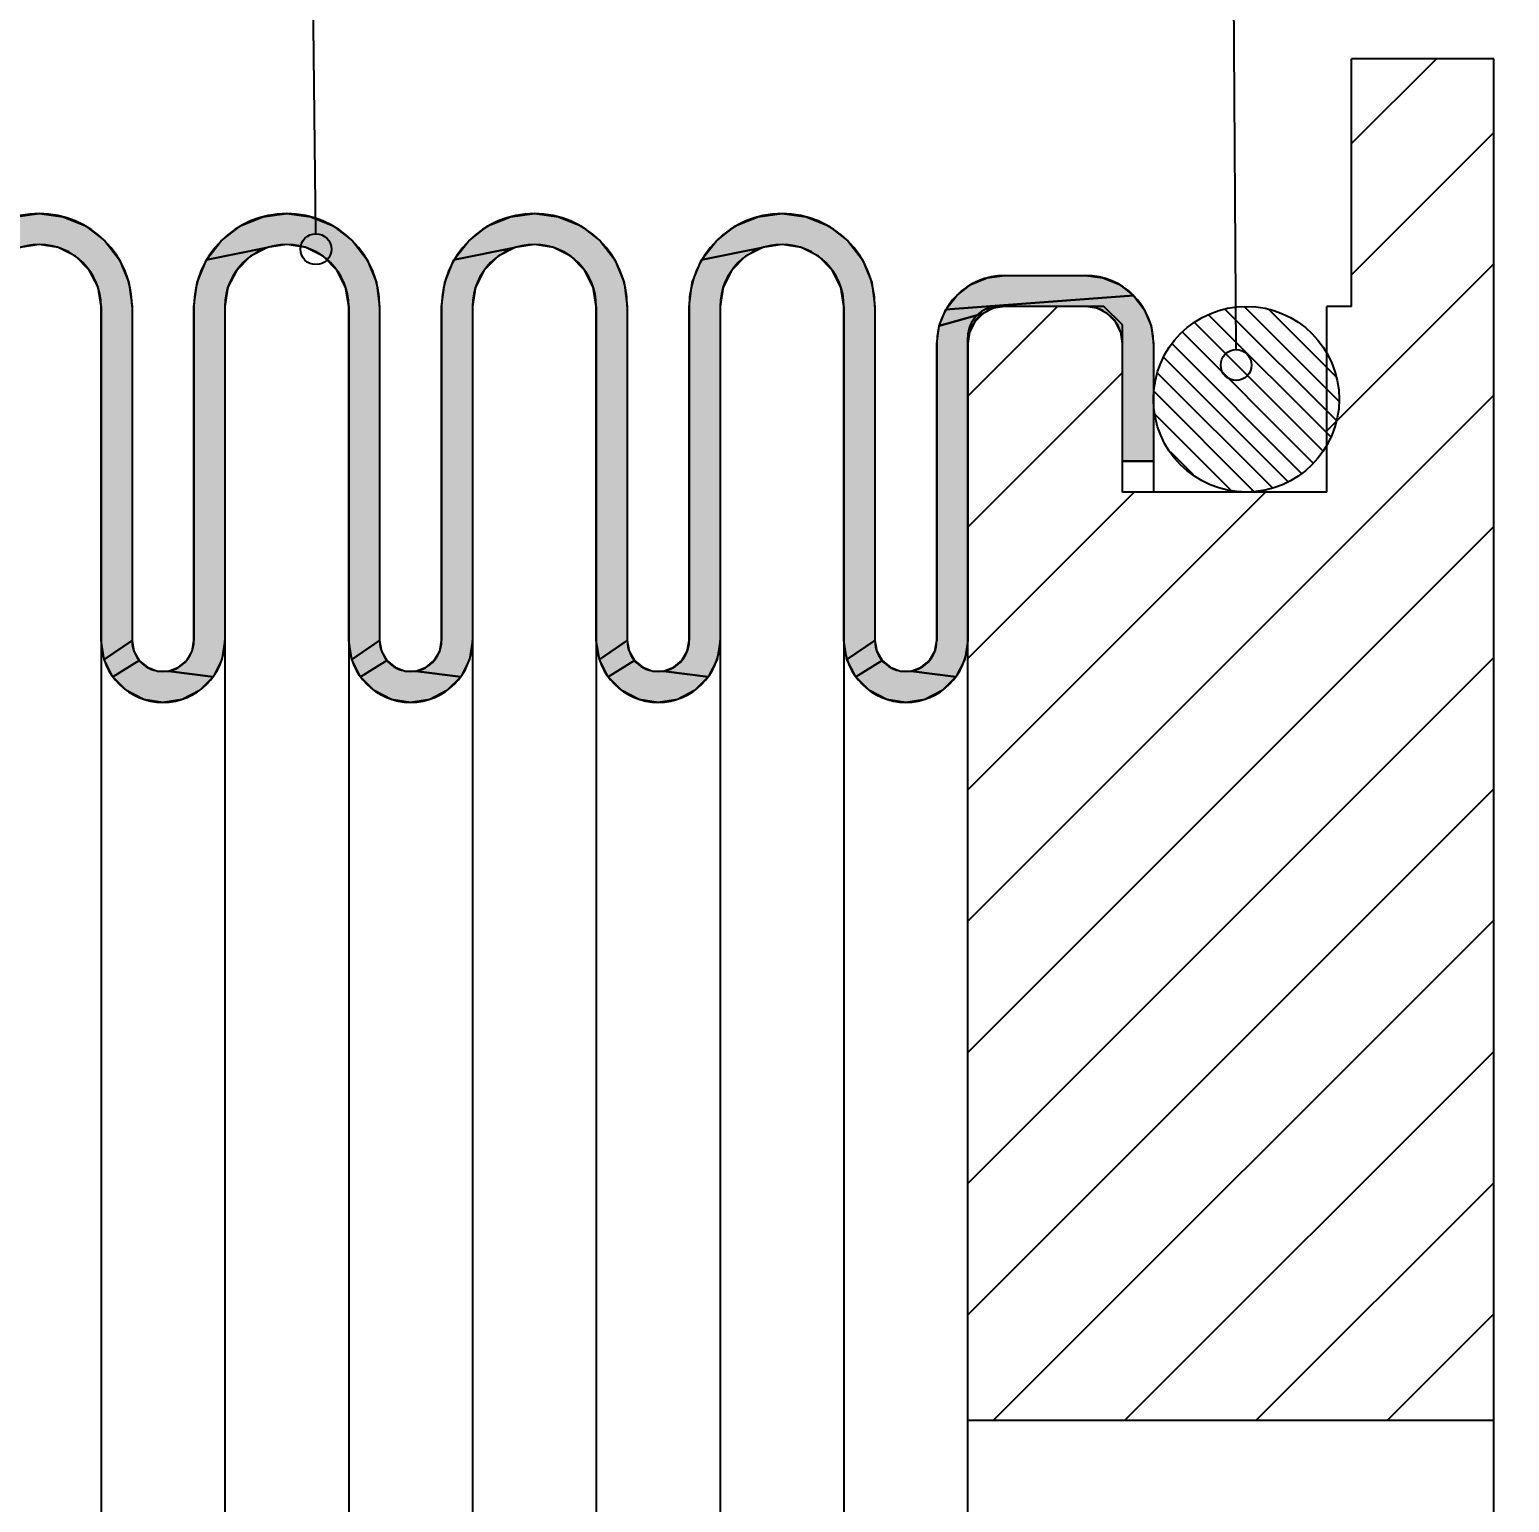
# Model space of a CAD drawing. Header units: millimetres. Extents: x -3388 to 4307, y 243 to 4457.
# Drawn here: x -3109.5 to -3085.59, y 673.29 to 697.09 of the extents above; entities that cross this region are included whole.
import ezdxf

# ---------------------------------------------------------------- set-up
doc = ezdxf.new("R2010")
doc.units = ezdxf.units.MM
doc.layers.add('BEMASSUNGEN', color=7, linetype='Continuous')
doc.styles.get("Standard").update_dxf_attribs({"font": 'geniso.shx'})
doc.dimstyles.new('DIMSTYLE_1', dxfattribs={"dimtxt": 3.5, "dimasz": 3.5, "dimexe": 0.18, "dimexo": 0.0625, "dimgap": 0.09, "dimtad": 1, "dimdec": 3, "dimlfac": 0.5, "dimdsep": 46, "dimtxsty": 'Standard', "dimcen": 0.09, "dimadec": 0, "dimazin": 0, "dimtp": 0.3, "dimtm": 0.3, "dimtfac": 1, "dimtdec": 3, "dimtofl": 0, "dimtmove": 0, "dimatfit": 3, "dimfxl": 1, "dimtolj": 1, "dimarcsym": 0})

# ---------------------------------------------------------------- blocks, each defined once
blk = doc.blocks.new('*U37')
at = {"color": 2, "linetype": 'Continuous', "extrusion": (0, 0, -1)}
for points in [[(-128.959, 243.945), (-131.235, 243.645), (-128.235, 243.645)], [(-129.735, 244.047), (-130.512, 243.945), (-128.959, 243.945)], [(-130.512, 243.945), (-131.235, 243.645), (-128.959, 243.945)], [(-128.235, 243.645), (-131.857, 243.168), (-127.614, 243.168)], [(-131.235, 243.645), (-131.857, 243.168), (-128.235, 243.645)], [(-127.614, 243.168), (-129.117, 242.949), (-127.137, 242.547)], [(-127.614, 243.168), (-129.735, 243.047), (-129.117, 242.949)], [(-131.857, 243.168), (-129.735, 243.047), (-127.614, 243.168)], [(-131.857, 243.168), (-130.353, 242.949), (-129.735, 243.047)], [(-131.857, 243.168), (-132.333, 242.547), (-130.353, 242.949)], [(-130.353, 242.949), (-132.333, 242.547), (-130.911, 242.665)], [(-130.911, 242.665), (-132.333, 242.547), (-131.353, 242.223)], [(-132.333, 242.547), (-132.633, 241.823), (-131.353, 242.223)], [(-131.353, 242.223), (-132.633, 241.823), (-131.637, 241.665)], [(-132.633, 241.823), (-132.735, 241.047), (-131.637, 241.665)], [(-131.637, 241.665), (-132.735, 241.047), (-131.735, 241.047)], [(-131.735, 241.047), (-132.735, 230.247), (-131.735, 230.247)], [(-132.735, 241.047), (-132.735, 230.247), (-131.735, 241.047)], [(-132.735, 230.247), (-131.833, 229.629), (-131.735, 230.247)]]:
    blk.add_solid(points, dxfattribs=at)
blk = doc.blocks.new('*U38')
at = {"color": 2, "linetype": 'Continuous', "extrusion": (0, 0, -1)}
for points in [[(-136.959, 243.945), (-139.235, 243.645), (-136.235, 243.645)], [(-137.735, 244.047), (-138.512, 243.945), (-136.959, 243.945)], [(-138.512, 243.945), (-139.235, 243.645), (-136.959, 243.945)], [(-136.235, 243.645), (-139.857, 243.168), (-135.614, 243.168)], [(-139.235, 243.645), (-139.857, 243.168), (-136.235, 243.645)], [(-135.614, 243.168), (-137.117, 242.949), (-135.137, 242.547)], [(-135.614, 243.168), (-137.735, 243.047), (-137.117, 242.949)], [(-139.857, 243.168), (-137.735, 243.047), (-135.614, 243.168)], [(-139.857, 243.168), (-138.353, 242.949), (-137.735, 243.047)], [(-139.857, 243.168), (-140.333, 242.547), (-138.353, 242.949)], [(-138.353, 242.949), (-140.333, 242.547), (-138.911, 242.665)], [(-138.911, 242.665), (-140.333, 242.547), (-139.353, 242.223)], [(-140.333, 242.547), (-140.633, 241.823), (-139.353, 242.223)], [(-139.353, 242.223), (-140.633, 241.823), (-139.637, 241.665)], [(-140.633, 241.823), (-140.735, 241.047), (-139.637, 241.665)], [(-139.637, 241.665), (-140.735, 241.047), (-139.735, 241.047)], [(-139.735, 241.047), (-140.735, 230.247), (-139.735, 230.247)], [(-140.735, 241.047), (-140.735, 230.247), (-139.735, 241.047)], [(-140.735, 230.247), (-139.833, 229.629), (-139.735, 230.247)]]:
    blk.add_solid(points, dxfattribs=at)
blk = doc.blocks.new('*U39')
at = {"color": 2, "linetype": 'Continuous', "extrusion": (0, 0, -1)}
for points in [[(-144.959, 243.945), (-147.235, 243.645), (-144.235, 243.645)], [(-145.735, 244.047), (-146.512, 243.945), (-144.959, 243.945)], [(-146.512, 243.945), (-147.235, 243.645), (-144.959, 243.945)], [(-144.235, 243.645), (-147.857, 243.168), (-143.614, 243.168)], [(-147.235, 243.645), (-147.857, 243.168), (-144.235, 243.645)], [(-143.614, 243.168), (-145.117, 242.949), (-143.137, 242.547)], [(-143.614, 243.168), (-145.735, 243.047), (-145.117, 242.949)], [(-147.857, 243.168), (-145.735, 243.047), (-143.614, 243.168)], [(-147.857, 243.168), (-146.353, 242.949), (-145.735, 243.047)], [(-147.857, 243.168), (-148.333, 242.547), (-146.353, 242.949)], [(-146.353, 242.949), (-148.333, 242.547), (-146.911, 242.665)], [(-146.911, 242.665), (-148.333, 242.547), (-147.353, 242.223)], [(-148.333, 242.547), (-148.633, 241.823), (-147.353, 242.223)], [(-147.353, 242.223), (-148.633, 241.823), (-147.637, 241.665)], [(-148.633, 241.823), (-148.735, 241.047), (-147.637, 241.665)], [(-147.637, 241.665), (-148.735, 241.047), (-147.735, 241.047)], [(-147.735, 241.047), (-148.735, 230.247), (-147.735, 230.247)], [(-148.735, 241.047), (-148.735, 230.247), (-147.735, 241.047)], [(-148.735, 230.247), (-147.833, 229.629), (-147.735, 230.247)]]:
    blk.add_solid(points, dxfattribs=at)
blk = doc.blocks.new('*U40')
at = {"color": 2, "linetype": 'Continuous', "extrusion": (0, 0, -1)}
for points in [[(-152.959, 243.945), (-155.235, 243.645), (-152.235, 243.645)], [(-153.735, 244.047), (-154.512, 243.945), (-152.959, 243.945)], [(-154.512, 243.945), (-155.235, 243.645), (-152.959, 243.945)], [(-152.235, 243.645), (-155.857, 243.168), (-151.614, 243.168)], [(-155.235, 243.645), (-155.857, 243.168), (-152.235, 243.645)], [(-151.614, 243.168), (-153.117, 242.949), (-151.137, 242.547)], [(-151.614, 243.168), (-153.735, 243.047), (-153.117, 242.949)], [(-155.857, 243.168), (-153.735, 243.047), (-151.614, 243.168)], [(-155.857, 243.168), (-154.353, 242.949), (-153.735, 243.047)], [(-155.857, 243.168), (-156.333, 242.547), (-154.353, 242.949)], [(-154.353, 242.949), (-156.333, 242.547), (-154.911, 242.665)], [(-154.911, 242.665), (-156.333, 242.547), (-155.353, 242.223)], [(-156.333, 242.547), (-156.633, 241.823), (-155.353, 242.223)], [(-155.353, 242.223), (-156.633, 241.823), (-155.637, 241.665)], [(-156.633, 241.823), (-156.735, 241.047), (-155.637, 241.665)], [(-155.637, 241.665), (-156.735, 241.047), (-155.735, 241.047)], [(-155.735, 241.047), (-156.735, 230.247), (-155.735, 230.247)], [(-156.735, 241.047), (-156.735, 230.247), (-155.735, 241.047)], [(-156.735, 230.247), (-155.833, 229.629), (-155.735, 230.247)]]:
    blk.add_solid(points, dxfattribs=at)
blk = doc.blocks.new('*U44')
at = {"color": 2, "linetype": 'Continuous', "extrusion": (0, 0, -1)}
for points in [[(-137.117, 242.949), (-136.56, 242.665), (-135.137, 242.547)], [(-135.137, 242.547), (-136.117, 242.223), (-134.838, 241.823)], [(-136.56, 242.665), (-136.117, 242.223), (-135.137, 242.547)], [(-136.117, 242.223), (-135.833, 241.665), (-134.838, 241.823)], [(-134.838, 241.823), (-135.833, 241.665), (-134.735, 241.047)], [(-135.833, 241.665), (-135.735, 241.047), (-134.735, 241.047)], [(-134.735, 241.047), (-135.735, 230.247), (-134.735, 230.247)], [(-135.735, 241.047), (-135.735, 230.247), (-134.735, 241.047)], [(-134.735, 230.247), (-135.637, 229.629), (-134.675, 229.905)], [(-135.735, 230.247), (-135.637, 229.629), (-134.735, 230.247)], [(-134.501, 229.604), (-135.353, 229.071), (-134.235, 229.381)], [(-134.675, 229.905), (-135.637, 229.629), (-134.501, 229.604)], [(-135.637, 229.629), (-135.353, 229.071), (-134.501, 229.604)], [(-134.235, 229.381), (-135.353, 229.071), (-133.909, 229.262)]]:
    blk.add_solid(points, dxfattribs=at)
blk = doc.blocks.new('*U45')
at = {"color": 2, "linetype": 'Continuous', "extrusion": (0, 0, -1)}
for points in [[(-145.117, 242.949), (-144.56, 242.665), (-143.137, 242.547)], [(-143.137, 242.547), (-144.117, 242.223), (-142.838, 241.823)], [(-144.56, 242.665), (-144.117, 242.223), (-143.137, 242.547)], [(-144.117, 242.223), (-143.833, 241.665), (-142.838, 241.823)], [(-142.838, 241.823), (-143.833, 241.665), (-142.735, 241.047)], [(-143.833, 241.665), (-143.735, 241.047), (-142.735, 241.047)], [(-142.735, 241.047), (-143.735, 230.247), (-142.735, 230.247)], [(-143.735, 241.047), (-143.735, 230.247), (-142.735, 241.047)], [(-142.735, 230.247), (-143.637, 229.629), (-142.675, 229.905)], [(-143.735, 230.247), (-143.637, 229.629), (-142.735, 230.247)], [(-142.501, 229.604), (-143.353, 229.071), (-142.235, 229.381)], [(-142.675, 229.905), (-143.637, 229.629), (-142.501, 229.604)], [(-143.637, 229.629), (-143.353, 229.071), (-142.501, 229.604)], [(-142.235, 229.381), (-143.353, 229.071), (-141.909, 229.262)]]:
    blk.add_solid(points, dxfattribs=at)
blk = doc.blocks.new('*U46')
at = {"color": 2, "linetype": 'Continuous', "extrusion": (0, 0, -1)}
for points in [[(-153.117, 242.949), (-152.56, 242.665), (-151.137, 242.547)], [(-151.137, 242.547), (-152.117, 242.223), (-150.838, 241.823)], [(-152.56, 242.665), (-152.117, 242.223), (-151.137, 242.547)], [(-152.117, 242.223), (-151.833, 241.665), (-150.838, 241.823)], [(-150.838, 241.823), (-151.833, 241.665), (-150.735, 241.047)], [(-151.833, 241.665), (-151.735, 241.047), (-150.735, 241.047)], [(-150.735, 241.047), (-151.735, 230.247), (-150.735, 230.247)], [(-151.735, 241.047), (-151.735, 230.247), (-150.735, 241.047)], [(-150.735, 230.247), (-151.637, 229.629), (-150.675, 229.905)], [(-151.735, 230.247), (-151.637, 229.629), (-150.735, 230.247)], [(-150.501, 229.604), (-151.353, 229.071), (-150.235, 229.381)], [(-150.675, 229.905), (-151.637, 229.629), (-150.501, 229.604)], [(-151.637, 229.629), (-151.353, 229.071), (-150.501, 229.604)], [(-150.235, 229.381), (-151.353, 229.071), (-149.909, 229.262)]]:
    blk.add_solid(points, dxfattribs=at)
blk = doc.blocks.new('*U48')
at = {"color": 2, "linetype": 'Continuous', "extrusion": (0, 0, -1)}
for points in [[(-159.38, 241.403), (-164.105, 241.972), (-159.03, 240.947)], [(-164.635, 241.752), (-159.03, 240.947), (-164.105, 241.972)], [(-159.835, 241.752), (-163.535, 242.047), (-159.38, 241.403)], [(-164.105, 241.972), (-159.38, 241.403), (-163.535, 242.047)], [(-160.366, 241.972), (-160.935, 242.047), (-159.835, 241.752)], [(-163.535, 242.047), (-159.835, 241.752), (-160.935, 242.047)], [(-159.03, 240.947), (-164.635, 241.752), (-165.091, 241.403)]]:
    blk.add_solid(points, dxfattribs=at)
blk = doc.blocks.new('*U50')
at = {"color": 2, "linetype": 'Continuous', "extrusion": (0, 0, -1)}
for points in [[(-165.091, 241.403), (-160.935, 241.047), (-159.03, 240.947)], [(-160.935, 241.047), (-160.565, 240.988), (-159.03, 240.947)], [(-160.565, 240.988), (-160.23, 240.818), (-159.03, 240.947)], [(-165.091, 241.403), (-163.535, 241.047), (-160.935, 241.047)], [(-165.091, 241.403), (-165.441, 240.947), (-163.535, 241.047)], [(-163.535, 241.047), (-165.441, 240.947), (-163.906, 240.988)], [(-163.906, 240.988), (-165.441, 240.947), (-164.241, 240.818)], [(-159.03, 240.947), (-160.23, 240.818), (-158.81, 240.416)], [(-165.441, 240.947), (-165.66, 240.416), (-164.241, 240.818)], [(-164.241, 240.818), (-165.66, 240.416), (-164.506, 240.552)], [(-164.506, 240.552), (-165.66, 240.416), (-164.677, 240.218)], [(-165.66, 240.416), (-165.735, 239.847), (-164.677, 240.218)], [(-164.677, 240.218), (-165.735, 239.847), (-164.735, 239.847)], [(-164.735, 239.847), (-165.735, 236.047), (-164.735, 236.047)], [(-165.735, 239.847), (-165.735, 236.047), (-164.735, 239.847)]]:
    blk.add_solid(points, dxfattribs=at)
blk = doc.blocks.new('*U52')
at = {"color": 2, "linetype": 'Continuous', "extrusion": (0, 0, -1)}
for points in [[(-160.23, 240.818), (-159.965, 240.552), (-158.81, 240.416)], [(-159.965, 240.552), (-159.794, 240.218), (-158.81, 240.416)], [(-158.81, 240.416), (-159.794, 240.218), (-158.735, 239.847)], [(-159.794, 240.218), (-159.735, 239.847), (-158.735, 239.847)], [(-158.735, 239.847), (-159.735, 230.247), (-158.735, 230.247)], [(-159.735, 239.847), (-159.735, 230.247), (-158.735, 239.847)], [(-158.735, 230.247), (-159.637, 229.629), (-158.675, 229.905)], [(-159.735, 230.247), (-159.637, 229.629), (-158.735, 230.247)], [(-158.501, 229.604), (-159.353, 229.071), (-158.235, 229.381)], [(-158.675, 229.905), (-159.637, 229.629), (-158.501, 229.604)], [(-159.637, 229.629), (-159.353, 229.071), (-158.501, 229.604)], [(-158.235, 229.381), (-159.353, 229.071), (-157.909, 229.262)]]:
    blk.add_solid(points, dxfattribs=at)
blk = doc.blocks.new('*U56')
at = {"color": 2, "linetype": 'Continuous', "extrusion": (0, 0, -1)}
for points in [[(-132.735, 230.247), (-132.796, 229.905), (-131.833, 229.629)], [(-132.796, 229.905), (-132.969, 229.604), (-131.833, 229.629)], [(-131.833, 229.629), (-132.969, 229.604), (-132.117, 229.071)]]:
    blk.add_solid(points, dxfattribs=at)
blk = doc.blocks.new('*U57')
at = {"color": 2, "linetype": 'Continuous', "extrusion": (0, 0, -1)}
for points in [[(-140.735, 230.247), (-140.796, 229.905), (-139.833, 229.629)], [(-140.796, 229.905), (-140.969, 229.604), (-139.833, 229.629)], [(-139.833, 229.629), (-140.969, 229.604), (-140.117, 229.071)]]:
    blk.add_solid(points, dxfattribs=at)
blk = doc.blocks.new('*U58')
at = {"color": 2, "linetype": 'Continuous', "extrusion": (0, 0, -1)}
for points in [[(-148.735, 230.247), (-148.796, 229.905), (-147.833, 229.629)], [(-148.796, 229.905), (-148.969, 229.604), (-147.833, 229.629)], [(-147.833, 229.629), (-148.969, 229.604), (-148.117, 229.071)]]:
    blk.add_solid(points, dxfattribs=at)
blk = doc.blocks.new('*U59')
at = {"color": 2, "linetype": 'Continuous', "extrusion": (0, 0, -1)}
for points in [[(-156.735, 230.247), (-156.796, 229.905), (-155.833, 229.629)], [(-156.796, 229.905), (-156.969, 229.604), (-155.833, 229.629)], [(-155.833, 229.629), (-156.969, 229.604), (-156.117, 229.071)]]:
    blk.add_solid(points, dxfattribs=at)
blk = doc.blocks.new('*U63')
at = {"color": 2, "linetype": 'Continuous', "extrusion": (0, 0, -1)}
for points in [[(-132.969, 229.604), (-133.235, 229.381), (-132.117, 229.071)], [(-133.235, 229.381), (-133.562, 229.262), (-132.117, 229.071)], [(-133.909, 229.262), (-135.353, 229.071), (-132.117, 229.071)], [(-132.117, 229.071), (-133.562, 229.262), (-133.909, 229.262)], [(-132.117, 229.071), (-134.911, 228.629), (-132.56, 228.629)], [(-135.353, 229.071), (-134.911, 228.629), (-132.117, 229.071)], [(-132.56, 228.629), (-134.353, 228.345), (-133.117, 228.345)], [(-134.911, 228.629), (-134.353, 228.345), (-132.56, 228.629)], [(-134.353, 228.345), (-133.735, 228.247), (-133.117, 228.345)]]:
    blk.add_solid(points, dxfattribs=at)
blk = doc.blocks.new('*U64')
at = {"color": 2, "linetype": 'Continuous', "extrusion": (0, 0, -1)}
for points in [[(-140.969, 229.604), (-141.235, 229.381), (-140.117, 229.071)], [(-141.235, 229.381), (-141.562, 229.262), (-140.117, 229.071)], [(-141.909, 229.262), (-143.353, 229.071), (-140.117, 229.071)], [(-140.117, 229.071), (-141.562, 229.262), (-141.909, 229.262)], [(-140.117, 229.071), (-142.911, 228.629), (-140.56, 228.629)], [(-143.353, 229.071), (-142.911, 228.629), (-140.117, 229.071)], [(-140.56, 228.629), (-142.353, 228.345), (-141.117, 228.345)], [(-142.911, 228.629), (-142.353, 228.345), (-140.56, 228.629)], [(-142.353, 228.345), (-141.735, 228.247), (-141.117, 228.345)]]:
    blk.add_solid(points, dxfattribs=at)
blk = doc.blocks.new('*U65')
at = {"color": 2, "linetype": 'Continuous', "extrusion": (0, 0, -1)}
for points in [[(-148.969, 229.604), (-149.235, 229.381), (-148.117, 229.071)], [(-149.235, 229.381), (-149.562, 229.262), (-148.117, 229.071)], [(-149.909, 229.262), (-151.353, 229.071), (-148.117, 229.071)], [(-148.117, 229.071), (-149.562, 229.262), (-149.909, 229.262)], [(-148.117, 229.071), (-150.911, 228.629), (-148.56, 228.629)], [(-151.353, 229.071), (-150.911, 228.629), (-148.117, 229.071)], [(-148.56, 228.629), (-150.353, 228.345), (-149.117, 228.345)], [(-150.911, 228.629), (-150.353, 228.345), (-148.56, 228.629)], [(-150.353, 228.345), (-149.735, 228.247), (-149.117, 228.345)]]:
    blk.add_solid(points, dxfattribs=at)
blk = doc.blocks.new('*U66')
at = {"color": 2, "linetype": 'Continuous', "extrusion": (0, 0, -1)}
for points in [[(-156.969, 229.604), (-157.235, 229.381), (-156.117, 229.071)], [(-157.235, 229.381), (-157.562, 229.262), (-156.117, 229.071)], [(-157.909, 229.262), (-159.353, 229.071), (-156.117, 229.071)], [(-156.117, 229.071), (-157.562, 229.262), (-157.909, 229.262)], [(-156.117, 229.071), (-158.911, 228.629), (-156.56, 228.629)], [(-159.353, 229.071), (-158.911, 228.629), (-156.117, 229.071)], [(-156.56, 228.629), (-158.353, 228.345), (-157.117, 228.345)], [(-158.911, 228.629), (-158.353, 228.345), (-156.56, 228.629)], [(-158.353, 228.345), (-157.735, 228.247), (-157.117, 228.345)]]:
    blk.add_solid(points, dxfattribs=at)
blk = doc.blocks.new('*D99')
at = {"layer": 'BEMASSUNGEN', "color": 0, "linetype": 'Continuous', "lineweight": -2, "transparency": 16777216}
for p, q in [((-3143.344, 685.038), (-3143.344, 629.851)), ((-3071.344, 642.058), (-3071.344, 629.851)), ((-3074.844, 630.031), (-3139.844, 630.031))]:
    blk.add_line(p, q, dxfattribs=at)
at = {"layer": 'BEMASSUNGEN', "color": 0, "linetype": 'Continuous', "transparency": 16777216}
for points in [[(-3139.844, 630.614), (-3139.844, 629.448), (-3143.344, 630.031)], [(-3074.844, 630.614), (-3074.844, 629.448), (-3071.344, 630.031)]]:
    blk.add_solid(points, dxfattribs=at)
at = {"layer": 'DEFPOINTS', "color": 0, "linetype": 'Continuous', "transparency": 16777216}
for p in [(-3143.344, 685.1), (-3071.344, 642.12), (-3143.344, 630.031)]:
    blk.add_point(p, dxfattribs=at)
at = {"layer": 'BEMASSUNGEN', "color": 0, "linetype": 'Continuous', "transparency": 16777216, "insert": (-3106.576, 631.871), "char_height": 3.5, "attachment_point": 5}
blk.add_mtext('\\A1;36', dxfattribs=at)

msp = doc.modelspace()

# ---------------------------------------------------------------- linework, layer by layer
at = {"color": 2, "linetype": 'Continuous'}
for p, q in [((-3090.00909, 691.92267), (-3090.07821, 702.83117)), ((-3104.87599, 693.79495), (-3104.97501, 702.68006)), ((-3088.14365, 695.25084), (-3086.77401, 696.62048)), ((-3088.14365, 693.12952), (-3085.84365, 695.42952)), ((-3105.65267, 693.57154), (-3105.93143, 693.4295)), ((-3101.65267, 693.57154), (-3101.93143, 693.4295)), ((-3097.65267, 693.57154), (-3097.93143, 693.4295)), ((-3088.54365, 690.6082), (-3085.84365, 693.3082)), ((-3094.02835, 693.083), (-3093.74365, 693.12048)), ((-3094.34365, 691.17217), (-3092.89533, 692.62048)), ((-3093.74365, 692.62048), (-3093.92906, 692.59112)), ((-3088.38915, 690.77488), (-3090.18925, 692.57498)), ((-3088.34802, 691.08731), (-3089.87683, 692.61612)), ((-3088.39156, 691.4844), (-3089.47973, 692.57257)), ((-3094.84365, 692.02048), (-3094.80617, 692.30518)), ((-3094.09632, 692.50589), (-3094.22906, 692.37315)), ((-3088.60854, 690.28717), (-3090.67696, 692.35559)), ((-3088.48418, 690.51637), (-3090.44777, 692.47995)), ((-3088.76204, 690.08712), (-3090.87701, 692.20209)), ((-3088.95574, 689.92726), (-3091.03687, 692.00839)), ((-3089.17131, 689.78928), (-3091.17486, 691.79282)), ((-3094.34365, 689.05084), (-3091.84365, 691.55084)), ((-3089.42131, 689.68572), (-3091.27841, 691.54282)), ((-3094.34365, 682.68688), (-3085.84365, 691.18688)), ((-3089.72521, 689.63608), (-3091.32806, 691.23892)), ((-3090.09646, 689.65377), (-3091.31037, 690.86768)), ((-3090.69697, 689.90072), (-3091.06341, 690.26716)), ((-3094.34365, 686.92952), (-3091.65269, 689.62048)), ((-3094.34365, 684.8082), (-3089.53137, 689.62048)), ((-3094.34365, 680.56556), (-3085.84365, 689.06556)), ((-3107.84365, 687.22048), (-3107.8135, 687.04947)), ((-3103.84365, 687.22048), (-3103.8135, 687.04947)), ((-3099.84365, 687.22048), (-3099.8135, 687.04947)), ((-3095.84365, 687.22048), (-3095.8135, 687.04947)), ((-3094.34365, 678.44424), (-3085.84365, 686.94424)), ((-3094.34365, 676.32292), (-3085.84365, 684.82292)), ((-3093.92477, 674.62048), (-3085.84365, 682.7016)), ((-3091.80345, 674.62048), (-3085.84365, 680.58028)), ((-3089.68213, 674.62048), (-3085.84365, 678.45896)), ((-3087.56081, 674.62048), (-3085.84365, 676.33764))]:
    msp.add_line(p, q, dxfattribs=at)
at = {"color": 7, "linetype": 'Continuous'}
for p, q in [((-3088.14365, 692.62048), (-3088.14365, 696.62048)), ((-3085.84365, 696.62048), (-3088.14365, 696.62048)), ((-3085.84365, 641.62048), (-3085.84365, 696.62048)), ((-3093.74365, 693.12048), (-3092.44365, 693.12048)), ((-3108.34365, 692.62048), (-3108.34365, 645.62048)), ((-3107.84365, 692.62048), (-3107.84365, 687.22048)), ((-3106.84365, 692.62048), (-3106.84365, 687.22048)), ((-3106.34365, 692.62048), (-3106.34365, 645.62048)), ((-3104.34365, 692.62048), (-3104.34365, 645.62048)), ((-3103.84365, 692.62048), (-3103.84365, 687.22048)), ((-3102.84365, 692.62048), (-3102.84365, 687.22048)), ((-3102.34365, 692.62048), (-3102.34365, 645.62048)), ((-3100.34365, 692.62048), (-3100.34365, 645.62048)), ((-3099.84365, 692.62048), (-3099.84365, 687.22048)), ((-3098.84365, 692.62048), (-3098.84365, 687.22048)), ((-3098.34365, 692.62048), (-3098.34365, 645.62048)), ((-3096.34365, 692.62048), (-3096.34365, 645.62048)), ((-3095.84365, 692.62048), (-3095.84365, 687.22048)), ((-3092.14365, 692.62048), (-3093.84365, 692.62048)), ((-3091.84365, 692.32048), (-3092.14365, 692.62048)), ((-3088.54365, 689.62048), (-3088.54365, 692.62048)), ((-3088.14365, 692.62048), (-3088.54365, 692.62048)), ((-3091.84365, 689.62048), (-3091.84365, 692.32048)), ((-3094.34365, 646.12048), (-3094.34365, 692.12048)), ((-3094.84365, 692.02048), (-3094.84365, 687.22048)), ((-3091.34365, 692.02048), (-3091.34365, 689.62048)), ((-3091.84365, 690.12048), (-3091.34365, 690.12048)), ((-3088.54365, 689.62048), (-3091.84365, 689.62048)), ((-3094.34365, 674.62048), (-3085.84365, 674.62048))]:
    msp.add_line(p, q, dxfattribs=at)
at = {"color": 2, "linetype": 'Continuous'}
for points in [[(-3109.34365, 694.12048), (-3108.95542, 694.06937), (-3108.59365, 693.91952), (-3108.28299, 693.68114), (-3108.04461, 693.37048), (-3107.89476, 693.00871), (-3107.84365, 692.62048), (-3107.84365, 687.22048), (-3108.29471, 686.91147), (-3108.34365, 687.22048), (-3108.34365, 692.62048), (-3108.39259, 692.9295), (-3108.53463, 693.20827), (-3108.75586, 693.4295), (-3109.03463, 693.57154), (-3109.34365, 693.62048), (-3109.65267, 693.57154), (-3110.64269, 693.37048), (-3110.40431, 693.68114), (-3110.09365, 693.91952), (-3109.73188, 694.06937), (-3109.34365, 694.12048)], [(-3108.34365, 692.62048), (-3108.39259, 692.9295), (-3108.53463, 693.20827), (-3108.75586, 693.4295), (-3109.03463, 693.57154), (-3109.34365, 693.62048), (-3109.65267, 693.57154), (-3110.64269, 693.37048), (-3110.40431, 693.68114), (-3110.09365, 693.91952), (-3109.73188, 694.06937), (-3109.34365, 694.12048)], [(-3109.34365, 694.12048), (-3108.95542, 694.06937), (-3108.59365, 693.91952), (-3108.28299, 693.68114), (-3108.04461, 693.37048), (-3107.89476, 693.00871), (-3107.84365, 692.62048)], [(-3105.34365, 694.12048), (-3104.95542, 694.06937), (-3104.59365, 693.91952), (-3104.28299, 693.68114), (-3104.04461, 693.37048), (-3103.89476, 693.00871), (-3103.84365, 692.62048), (-3103.84365, 687.22048), (-3104.29471, 686.91147), (-3104.34365, 687.22048), (-3104.34365, 692.62048), (-3104.39259, 692.9295), (-3104.53463, 693.20827), (-3104.75586, 693.4295), (-3105.03463, 693.57154), (-3105.34365, 693.62048), (-3105.65267, 693.57154), (-3106.64269, 693.37048), (-3106.40431, 693.68114), (-3106.09365, 693.91952), (-3105.73188, 694.06937), (-3105.34365, 694.12048)], [(-3104.34365, 692.62048), (-3104.39259, 692.9295), (-3104.53463, 693.20827), (-3104.75586, 693.4295), (-3105.03463, 693.57154), (-3105.34365, 693.62048), (-3105.65267, 693.57154), (-3106.64269, 693.37048), (-3106.40431, 693.68114), (-3106.09365, 693.91952), (-3105.73188, 694.06937), (-3105.34365, 694.12048)], [(-3105.34365, 694.12048), (-3104.95542, 694.06937), (-3104.59365, 693.91952), (-3104.28299, 693.68114), (-3104.04461, 693.37048), (-3103.89476, 693.00871), (-3103.84365, 692.62048)], [(-3101.34365, 694.12048), (-3100.95542, 694.06937), (-3100.59365, 693.91952), (-3100.28299, 693.68114), (-3100.04461, 693.37048), (-3099.89476, 693.00871), (-3099.84365, 692.62048), (-3099.84365, 687.22048), (-3100.29471, 686.91147), (-3100.34365, 687.22048), (-3100.34365, 692.62048), (-3100.39259, 692.9295), (-3100.53463, 693.20827), (-3100.75586, 693.4295), (-3101.03463, 693.57154), (-3101.34365, 693.62048), (-3101.65267, 693.57154), (-3102.64269, 693.37048), (-3102.40431, 693.68114), (-3102.09365, 693.91952), (-3101.73188, 694.06937), (-3101.34365, 694.12048)], [(-3100.34365, 692.62048), (-3100.39259, 692.9295), (-3100.53463, 693.20827), (-3100.75586, 693.4295), (-3101.03463, 693.57154), (-3101.34365, 693.62048), (-3101.65267, 693.57154), (-3102.64269, 693.37048), (-3102.40431, 693.68114), (-3102.09365, 693.91952), (-3101.73188, 694.06937), (-3101.34365, 694.12048)], [(-3101.34365, 694.12048), (-3100.95542, 694.06937), (-3100.59365, 693.91952), (-3100.28299, 693.68114), (-3100.04461, 693.37048), (-3099.89476, 693.00871), (-3099.84365, 692.62048)], [(-3097.34365, 694.12048), (-3096.95542, 694.06937), (-3096.59365, 693.91952), (-3096.28299, 693.68114), (-3096.04461, 693.37048), (-3095.89476, 693.00871), (-3095.84365, 692.62048), (-3095.84365, 687.22048), (-3096.29471, 686.91147), (-3096.34365, 687.22048), (-3096.34365, 692.62048), (-3096.39259, 692.9295), (-3096.53463, 693.20827), (-3096.75586, 693.4295), (-3097.03463, 693.57154), (-3097.34365, 693.62048), (-3097.65267, 693.57154), (-3098.64269, 693.37048), (-3098.40431, 693.68114), (-3098.09365, 693.91952), (-3097.73188, 694.06937), (-3097.34365, 694.12048)], [(-3096.34365, 692.62048), (-3096.39259, 692.9295), (-3096.53463, 693.20827), (-3096.75586, 693.4295), (-3097.03463, 693.57154), (-3097.34365, 693.62048), (-3097.65267, 693.57154), (-3098.64269, 693.37048), (-3098.40431, 693.68114), (-3098.09365, 693.91952), (-3097.73188, 694.06937), (-3097.34365, 694.12048)], [(-3097.34365, 694.12048), (-3096.95542, 694.06937), (-3096.59365, 693.91952), (-3096.28299, 693.68114), (-3096.04461, 693.37048), (-3095.89476, 693.00871), (-3095.84365, 692.62048)], [(-3105.93143, 693.4295), (-3106.15267, 693.20827), (-3106.29471, 692.9295), (-3106.34365, 692.62048), (-3106.34365, 687.22048), (-3106.39259, 686.91147), (-3106.53463, 686.6327), (-3107.25683, 686.72808), (-3107.09365, 686.78747), (-3106.96063, 686.89909), (-3106.8738, 687.04947), (-3106.84365, 687.22048), (-3106.84365, 692.62048), (-3106.79254, 693.00871), (-3106.64269, 693.37048), (-3105.65267, 693.57154), (-3105.93143, 693.4295)], [(-3101.93143, 693.4295), (-3102.15267, 693.20827), (-3102.29471, 692.9295), (-3102.34365, 692.62048), (-3102.34365, 687.22048), (-3102.39259, 686.91147), (-3102.53463, 686.6327), (-3103.25683, 686.72808), (-3103.09365, 686.78747), (-3102.96063, 686.89909), (-3102.8738, 687.04947), (-3102.84365, 687.22048), (-3102.84365, 692.62048), (-3102.79254, 693.00871), (-3102.64269, 693.37048), (-3101.65267, 693.57154), (-3101.93143, 693.4295)], [(-3097.93143, 693.4295), (-3098.15267, 693.20827), (-3098.29471, 692.9295), (-3098.34365, 692.62048), (-3098.34365, 687.22048), (-3098.39259, 686.91147), (-3098.53463, 686.6327), (-3099.25683, 686.72808), (-3099.09365, 686.78747), (-3098.96063, 686.89909), (-3098.8738, 687.04947), (-3098.84365, 687.22048), (-3098.84365, 692.62048), (-3098.79254, 693.00871), (-3098.64269, 693.37048), (-3097.65267, 693.57154), (-3097.93143, 693.4295)], [(-3106.84365, 692.62048), (-3106.79254, 693.00871), (-3106.64269, 693.37048)], [(-3105.93143, 693.4295), (-3106.15267, 693.20827), (-3106.29471, 692.9295), (-3106.34365, 692.62048)], [(-3102.84365, 692.62048), (-3102.79254, 693.00871), (-3102.64269, 693.37048)], [(-3101.93143, 693.4295), (-3102.15267, 693.20827), (-3102.29471, 692.9295), (-3102.34365, 692.62048)], [(-3098.84365, 692.62048), (-3098.79254, 693.00871), (-3098.64269, 693.37048)], [(-3097.93143, 693.4295), (-3098.15267, 693.20827), (-3098.29471, 692.9295), (-3098.34365, 692.62048)], [(-3094.02835, 693.083), (-3093.74365, 693.12048), (-3092.44365, 693.12048), (-3092.15895, 693.083), (-3091.89365, 692.97311), (-3091.66583, 692.7983), (-3094.69628, 692.57048), (-3094.52147, 692.7983), (-3094.29365, 692.97311), (-3094.02835, 693.083)], [(-3092.44365, 693.12048), (-3092.15895, 693.083), (-3091.89365, 692.97311), (-3091.66583, 692.7983), (-3094.69628, 692.57048), (-3094.52147, 692.7983), (-3094.29365, 692.97311), (-3094.02835, 693.083)], [(-3093.92906, 692.59112), (-3094.09632, 692.50589), (-3094.80617, 692.30518), (-3094.69628, 692.57048), (-3091.66583, 692.7983), (-3091.49102, 692.57048), (-3091.38113, 692.30518), (-3091.34365, 692.02048), (-3091.34365, 690.12048), (-3091.84365, 690.12048), (-3091.84365, 692.02048), (-3091.87302, 692.20589), (-3091.95824, 692.37315), (-3092.09098, 692.50589), (-3092.25824, 692.59112), (-3092.44365, 692.62048), (-3093.74365, 692.62048), (-3093.92906, 692.59112)], [(-3091.66583, 692.7983), (-3091.49102, 692.57048), (-3091.38113, 692.30518), (-3091.34365, 692.02048)], [(-3093.92906, 692.59112), (-3094.09632, 692.50589), (-3094.80617, 692.30518), (-3094.69628, 692.57048)], [(-3091.84365, 692.02048), (-3091.87302, 692.20589), (-3091.95824, 692.37315), (-3092.09098, 692.50589), (-3092.25824, 692.59112), (-3092.44365, 692.62048)], [(-3094.22906, 692.37315), (-3094.31428, 692.20589), (-3094.34365, 692.02048), (-3094.34365, 687.22048), (-3094.39259, 686.91147), (-3094.53463, 686.6327), (-3095.25683, 686.72808), (-3095.09365, 686.78747), (-3094.96063, 686.89909), (-3094.8738, 687.04947), (-3094.84365, 687.22048), (-3094.84365, 692.02048), (-3094.80617, 692.30518), (-3094.09632, 692.50589), (-3094.22906, 692.37315)], [(-3094.22906, 692.37315), (-3094.31428, 692.20589), (-3094.34365, 692.02048)], [(-3107.84365, 687.22048), (-3108.29471, 686.91147), (-3108.34365, 687.22048)], [(-3107.8135, 687.04947), (-3107.72667, 686.89909), (-3108.15267, 686.6327), (-3108.29471, 686.91147), (-3107.84365, 687.22048), (-3107.8135, 687.04947)], [(-3107.8135, 687.04947), (-3107.72667, 686.89909), (-3108.15267, 686.6327), (-3108.29471, 686.91147)], [(-3106.34365, 687.22048), (-3106.39259, 686.91147), (-3106.53463, 686.6327), (-3107.25683, 686.72808), (-3107.09365, 686.78747), (-3106.96063, 686.89909), (-3106.8738, 687.04947), (-3106.84365, 687.22048)], [(-3103.84365, 687.22048), (-3104.29471, 686.91147), (-3104.34365, 687.22048)], [(-3103.8135, 687.04947), (-3103.72667, 686.89909), (-3104.15267, 686.6327), (-3104.29471, 686.91147), (-3103.84365, 687.22048), (-3103.8135, 687.04947)], [(-3103.8135, 687.04947), (-3103.72667, 686.89909), (-3104.15267, 686.6327), (-3104.29471, 686.91147)], [(-3102.34365, 687.22048), (-3102.39259, 686.91147), (-3102.53463, 686.6327), (-3103.25683, 686.72808), (-3103.09365, 686.78747), (-3102.96063, 686.89909), (-3102.8738, 687.04947), (-3102.84365, 687.22048)], [(-3099.84365, 687.22048), (-3100.29471, 686.91147), (-3100.34365, 687.22048)], [(-3099.8135, 687.04947), (-3099.72667, 686.89909), (-3100.15267, 686.6327), (-3100.29471, 686.91147), (-3099.84365, 687.22048), (-3099.8135, 687.04947)], [(-3099.8135, 687.04947), (-3099.72667, 686.89909), (-3100.15267, 686.6327), (-3100.29471, 686.91147)], [(-3098.34365, 687.22048), (-3098.39259, 686.91147), (-3098.53463, 686.6327), (-3099.25683, 686.72808), (-3099.09365, 686.78747), (-3098.96063, 686.89909), (-3098.8738, 687.04947), (-3098.84365, 687.22048)], [(-3095.84365, 687.22048), (-3096.29471, 686.91147), (-3096.34365, 687.22048)], [(-3095.8135, 687.04947), (-3095.72667, 686.89909), (-3096.15267, 686.6327), (-3096.29471, 686.91147), (-3095.84365, 687.22048), (-3095.8135, 687.04947)], [(-3095.8135, 687.04947), (-3095.72667, 686.89909), (-3096.15267, 686.6327), (-3096.29471, 686.91147)], [(-3094.34365, 687.22048), (-3094.39259, 686.91147), (-3094.53463, 686.6327), (-3095.25683, 686.72808), (-3095.09365, 686.78747), (-3094.96063, 686.89909), (-3094.8738, 687.04947), (-3094.84365, 687.22048)], [(-3107.25683, 686.72808), (-3106.53463, 686.6327), (-3106.75586, 686.41147), (-3107.03463, 686.26943), (-3107.34365, 686.22048), (-3107.65267, 686.26943), (-3107.93143, 686.41147), (-3108.15267, 686.6327), (-3107.72667, 686.89909), (-3107.59365, 686.78747), (-3107.43047, 686.72808), (-3107.25683, 686.72808)], [(-3107.72667, 686.89909), (-3107.59365, 686.78747), (-3107.43047, 686.72808), (-3107.25683, 686.72808)], [(-3103.25683, 686.72808), (-3102.53463, 686.6327), (-3102.75586, 686.41147), (-3103.03463, 686.26943), (-3103.34365, 686.22048), (-3103.65267, 686.26943), (-3103.93143, 686.41147), (-3104.15267, 686.6327), (-3103.72667, 686.89909), (-3103.59365, 686.78747), (-3103.43047, 686.72808), (-3103.25683, 686.72808)], [(-3103.72667, 686.89909), (-3103.59365, 686.78747), (-3103.43047, 686.72808), (-3103.25683, 686.72808)], [(-3099.25683, 686.72808), (-3098.53463, 686.6327), (-3098.75586, 686.41147), (-3099.03463, 686.26943), (-3099.34365, 686.22048), (-3099.65267, 686.26943), (-3099.93143, 686.41147), (-3100.15267, 686.6327), (-3099.72667, 686.89909), (-3099.59365, 686.78747), (-3099.43047, 686.72808), (-3099.25683, 686.72808)], [(-3099.72667, 686.89909), (-3099.59365, 686.78747), (-3099.43047, 686.72808), (-3099.25683, 686.72808)], [(-3095.25683, 686.72808), (-3094.53463, 686.6327), (-3094.75586, 686.41147), (-3095.03463, 686.26943), (-3095.34365, 686.22048), (-3095.65267, 686.26943), (-3095.93143, 686.41147), (-3096.15267, 686.6327), (-3095.72667, 686.89909), (-3095.59365, 686.78747), (-3095.43047, 686.72808), (-3095.25683, 686.72808)], [(-3095.72667, 686.89909), (-3095.59365, 686.78747), (-3095.43047, 686.72808), (-3095.25683, 686.72808)], [(-3106.53463, 686.6327), (-3106.75586, 686.41147), (-3107.03463, 686.26943), (-3107.34365, 686.22048), (-3107.65267, 686.26943), (-3107.93143, 686.41147), (-3108.15267, 686.6327)], [(-3102.53463, 686.6327), (-3102.75586, 686.41147), (-3103.03463, 686.26943), (-3103.34365, 686.22048), (-3103.65267, 686.26943), (-3103.93143, 686.41147), (-3104.15267, 686.6327)], [(-3098.53463, 686.6327), (-3098.75586, 686.41147), (-3099.03463, 686.26943), (-3099.34365, 686.22048), (-3099.65267, 686.26943), (-3099.93143, 686.41147), (-3100.15267, 686.6327)], [(-3094.53463, 686.6327), (-3094.75586, 686.41147), (-3095.03463, 686.26943), (-3095.34365, 686.22048), (-3095.65267, 686.26943), (-3095.93143, 686.41147), (-3096.15267, 686.6327)]]:
    msp.add_lwpolyline(points, dxfattribs=at)
for centre in [(-3104.87321, 693.54497), (-3090.00751, 691.67267)]:
    msp.add_circle(centre, 0.25, dxfattribs=at)
at = {"color": 7, "linetype": 'Continuous'}
msp.add_circle((-3089.84365, 691.12048), 1.5, dxfattribs=at)
for centre, radius, start, end in [((-3109.34365, 692.62048), 1.5, 0, 180), ((-3105.34365, 692.62048), 1.5, 0, 180), ((-3101.34365, 692.62048), 1.5, 0, 180), ((-3097.34365, 692.62048), 1.5, 0, 180), ((-3109.34365, 692.62048), 1, 0, 180), ((-3105.34365, 692.62048), 1, 0, 180), ((-3101.34365, 692.62048), 1, 0, 180), ((-3097.34365, 692.62048), 1, 0, 180), ((-3093.74365, 692.02048), 1.1, 90, 180), ((-3092.44365, 692.02048), 1.1, 0, 90), ((-3093.84365, 692.12048), 0.5, 90, 180), ((-3093.74365, 692.02048), 0.6, 90, 180), ((-3092.44365, 692.02048), 0.6, 0, 90), ((-3107.34365, 687.22048), 1, 180, 0), ((-3107.34365, 687.22048), 0.5, 180, 0), ((-3103.34365, 687.22048), 1, 180, 0), ((-3103.34365, 687.22048), 0.5, 180, 0), ((-3099.34365, 687.22048), 1, 180, 0), ((-3099.34365, 687.22048), 0.5, 180, 0), ((-3095.34365, 687.22048), 1, 180, 0), ((-3095.34365, 687.22048), 0.5, 180, 0)]:
    msp.add_arc(centre, radius, start, end, dxfattribs=at)

# ---------------------------------------------------------------- block references
at = {"color": 2, "linetype": 'Continuous', "xscale": 0.5, "yscale": 0.5, "zscale": 0.5}
for name in ['*U37', '*U38', '*U39', '*U40', '*U44', '*U45', '*U46', '*U48', '*U50', '*U52', '*U56', '*U57', '*U58', '*U59', '*U63', '*U64', '*U65', '*U66']:
    msp.add_blockref(name, (-3174.21132, 572.09698), dxfattribs=at)

# ---------------------------------------------------------------- dimensions: what is measured, and where the dimension line sits
at = {"layer": 'BEMASSUNGEN', "color": 2, "linetype": 'Continuous'}
dim = msp.add_linear_dim(base=(-3143.34365, 630.03113), p1=(-3071.34365, 642.12048), p2=(-3143.34365, 685.10047), angle=180, dimstyle='DIMSTYLE_1', dxfattribs=at)
dim.commit()
dim.dimension.update_dxf_attribs({"geometry": '*D99', "text_midpoint": (-3106.5763, 630.03113), "dimtype": 160})

doc.saveas('drawing.dxf')
